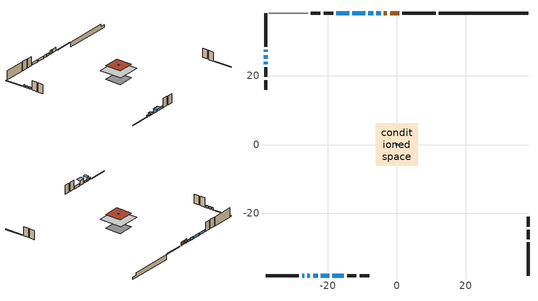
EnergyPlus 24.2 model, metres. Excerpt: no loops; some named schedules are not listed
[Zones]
conditioned space
 floor adiabatic (AdiabaticFloorConstruction): -6.14,-6.14 -6.14,6.14 6.14,6.14 6.14,-6.14 z3.81
 floor foundation (Slab1 construction): -4.34,-4.34 -4.34,4.34 4.34,4.34 4.34,-4.34 z-1.16
 wall outside (RimJoist1 construction): 11.32,38.16 1.6,38.16 / -38.16,-38.16 -28.44,-38.16 / -38.16,38.16 -38.16,28.44 / 38.16,-38.16 38.16,-28.44 z1.37:1.67
 wall outside (AdiabaticWallConstruction 1): 0.67,38.16 -1.93,38.16 / -2.86,38.16 -3.79,38.16 z1.37:3.4
 wall outside (AdiabaticWallConstruction): -38.16,27.51 -38.16,26.94 / -27.51,-38.16 -26.94,-38.16 / -38.16,26.01 -38.16,24.99 / -4.72,38.16 -5.96,38.16 / -24.32,-38.16 -23.04,-38.16 / -38.16,24.07 -38.16,23.32 / -6.88,38.16 -8.27,38.16 / -9.2,38.16 -12.92,38.16 / -18.72,-38.16 -15.37,-38.16 / -13.85,38.16 -17.6,38.16 z1.37:2.59; -26.01,-38.16 -25.25,-38.16 z1.37:3.18; -22.11,-38.16 -19.65,-38.16 z1.37:3.81
 wall outside (Wall1 construction): -18.53,38.16 -21.27,38.16 / -14.44,-38.16 -11.7,-38.16 / -38.16,22.39 -38.16,19.66 / 38.16,-27.51 38.16,-24.78 z1.37:6.25
 wall outside (Wall2 construction): -22.19,38.16 -24.99,38.16 / -10.77,-38.16 -7.98,-38.16 / -38.16,18.73 -38.16,15.94 / 38.16,-23.85 38.16,-21.06 z1.37:6.25
 wall foundation (FoundationWall1 construction): 12.25,38.16,-1.16 12.25,38.16,1.37 35.57,38.16,1.37 35.57,38.16,0.04 38.16,38.16,0.04 38.16,38.16,-1.16
 wall adiabatic (Wall3 construction): -25.91,38.16 -37.23,38.16 z1.37:6.25
 window (WindowConstruction): -38.16,27.51 -38.16,26.94 z1.37:2.59
 window (WindowConstruction 9): -27.51,-38.16 -26.94,-38.16 z1.37:2.59
 window (WindowConstruction 10): -38.16,26.01 -38.16,24.99 z1.37:2.59
 window (WindowConstruction 11): -4.72,38.16 -5.96,38.16 z1.37:2.59
 window (WindowConstruction 1): -26.01,-38.16 -25.25,-38.16 z1.37:3.17
 window (WindowConstruction 2): -24.32,-38.16 -23.04,-38.16 z1.37:2.59
 window (WindowConstruction 3): -38.16,24.07 -38.16,23.32 z1.37:2.59
 window (WindowConstruction 4): -6.88,38.16 -8.27,38.16 z1.37:2.59
 window (WindowConstruction 5): -9.2,38.16 -12.92,38.16 z1.37:2.59
 window (WindowConstruction 6): -22.11,-38.16 -19.65,-38.16 z1.37:3.81
 window (WindowConstruction 7): -18.72,-38.16 -15.37,-38.16 z1.37:2.59
 window (WindowConstruction 8): -13.85,38.16 -17.6,38.16 z1.37:2.59
 door (Door): 0.67,38.16 -1.93,38.16 z1.37:3.4
 door (Door 1): -2.86,38.16 -3.79,38.16 z1.37:3.4
 ceiling adiabatic (AdiabaticFloorConstruction): 6.14,-6.14 6.14,6.14 -6.14,6.14 -6.14,-6.14 z3.81
 roof outside (Roof1 construction): -4.34,4.34 -4.34,-4.34 4.34,-4.34 4.34,4.34 z6.25
 roof outside (AdiabaticRoofConstruction): 0.26,-0.26 0.26,0.26 -0.26,0.26 -0.26,-0.26 z6.25
 skylight (SkylightConstruction): 0.25,-0.25 0.25,0.25 -0.25,0.25 -0.25,-0.25 z6.25
shading: -24.95,-38.16 -26.31,-38.16 -26.31,-40.6 -24.95,-40.6 z3.47; -19.35,-38.16 -22.41,-38.16 -22.41,-39.99 -19.35,-39.99 z4.11
[Building]
Building 1: Terrain=Suburbs
[Site:Location]
Montreal Intl AP_QC: Latitude {deg}=45.47; Longitude {deg}=-73.74; Time Zone {hr}=-5; Elevation {m}=36; Keep Site Location Information=Yes
[Site:GroundTemperature:Shallow]
2.07863, -0.316383, -0.508184, 0.628371, 5.19101, 9.73239, 13.6695, 16.1636, 16.3755, 14.347, 10.5102, 6.10817
[Site:WaterMainsTemperature]
Calculation Method=Schedule; Temperature Schedule=mains temperature schedule
[Material] Roughness=Rough; Thermal Absorptance=0.9
Name | Thickness {m} | Conductivity {W/m-K} | Density {kg/m3} | Specific Heat {J/kg-K} | Solar Absorptance | Visible Absorptance
asphalt or fiberglass shingles | 0.00635 | 0.162714 | 1121.4 | 1465.45 | 0.4 | 0.4
asphalt or fiberglass shingles 1 | 0.00635 | 0.162714 | 1121.4 | 1465.45 | 0.7 | 0.7
concrete 4.0 in. | 0.1016 | 1.803125 | 2242.8 | 837.4 | 0.7 | 0.7
concrete 8.0 in. | 0.2032 | 1.803125 | 2242.8 | 837.4 | 0.7 | 0.7
door material | 0.04445 | 0.188738 | 512.64 | 1214.23 | 0.7 | 0.7
door material 1 | 0.04445 | 0.053851 | 512.64 | 1214.23 | 0.7 | 0.7
floor covering | 0.0127 | 0.0433444 | 54.468 | 1339.84 | 0.6 | 0.6
floor rigid ins; roof rigid ins; wall rigid ins | 0.512978 | 0.029427 | 32.04 | 1214.23 | 0.7 | 0.7
floor stud and cavity | 0.1397 | 1.75129 | 37.0049 | 1207.88 | 0.7 | 0.7
furniture material conditioned space 1 | 0.1524 | 0.115458 | 640.8 | 1214.23 | 0.6 | 0.6
gypsum board | 0.0127 | 0.160291 | 801 | 837.4 | 0.6 | 0.6
osb sheathing 0.5 in. | 0.0127 | 0.115458 | 512.64 | 1214.23 | 0.7 | 0.7
osb sheathing 0.5 in. 1 | 0.0127 | 0.115458 | 512.64 | 1214.23 | 0.4 | 0.4
osb sheathing 0.75 in. | 0.01905 | 0.115458 | 512.64 | 1214.23 | 0.7 | 0.7
rim joist stud and cavity | 0.0508 | 0.126838 | 50.32683 | 1063.81 | 0.6 | 0.6
roof stud and cavity | 0.2032 | 5.0311 | 78.34581 | 1123.46 | 0.7 | 0.7
roof stud and cavity 1 | 0.18415 | 1.7868 | 37.0049 | 1207.88 | 0.6 | 0.6
wall stud and cavity | 0.1397 | 0.146652 | 139.0536 | 1170.24 | 0.7 | 0.7
wall stud and cavity 1 | 0.1397 | 0.0846727 | 139.0536 | 1170.24 | 0.7 | 0.7
wall stud and cavity 2 | 0.1397 | 0.0770615 | 139.0536 | 1170.24 | 0.7 | 0.7
wall stud and cavity 3 | 0.0889 | 0.380278 | 52.3479 | 1209.89 | 0.7 | 0.7
wall stud and cavity 4 | 0.0889 | 0.391764 | 83.0341 | 1211.67 | 0.7 | 0.7
wood siding | 0.0254 | 0.102417 | 544.68 | 1172.36 | 0.4 | 0.4
wood siding 1; wood siding 2; wood siding 3 | 0.0254 | 0.102417 | 544.68 | 1172.36 | 0.7 | 0.7
[WindowMaterial:SimpleGlazingSystem]
Name | U-Factor {W/m2-K} | Solar Heat Gain Coefficient
SkylightMaterial | 2.51979 | 0.5457
WindowMaterial | 5.10679 | 0.63
WindowMaterial 1 | 5.184014 | 0.63
WindowMaterial 10 | 2.96903 | 0.62
WindowMaterial 11 | 2.77143 | 0.5
WindowMaterial 2 | 4.38398 | 0.67
WindowMaterial 3 | 3.00537 | 0.52
WindowMaterial 4 | 2.96619 | 0.58
WindowMaterial 5 | 2.01342 | 0.6
WindowMaterial 6 | 2.82537 | 0.63
WindowMaterial 7 | 2.024207 | 0.59
WindowMaterial 8 | 2.91679 | 0.65
WindowMaterial 9 | 2.96164 | 0.62
[Construction]
AdiabaticFloorConstruction: floor stud and cavity, floor rigid ins, osb sheathing 0.75 in., floor covering
AdiabaticRoofConstruction: asphalt or fiberglass shingles 1, roof rigid ins, osb sheathing 0.75 in., roof stud and cavity 1
AdiabaticWallConstruction: wood siding 2, wall rigid ins, wall stud and cavity 3, gypsum board
AdiabaticWallConstruction 1: wood siding 3, wall rigid ins, wall stud and cavity 3, gypsum board
Door: door material
Door 1: door material 1
FoundationWall1 construction: concrete 8.0 in.
furniture construction conditioned space 1: furniture material conditioned space 1
PartitionWallConstruction: gypsum board, wall stud and cavity 4, gypsum board
RimJoist1 construction: wood siding 1, rim joist stud and cavity
Roof1 construction: asphalt or fiberglass shingles, osb sheathing 0.75 in., roof stud and cavity, gypsum board
SkylightConstruction: SkylightMaterial
Slab1 construction: concrete 4.0 in.
Wall1 construction: wood siding, osb sheathing 0.5 in., wall stud and cavity, gypsum board
Wall2 construction: wood siding, osb sheathing 0.5 in., wall stud and cavity 1, gypsum board
Wall3 construction: osb sheathing 0.5 in. 1, wall stud and cavity 2, gypsum board
WindowConstruction: WindowMaterial
WindowConstruction 1: WindowMaterial 1
WindowConstruction 10: WindowMaterial 10
WindowConstruction 11: WindowMaterial 11
WindowConstruction 2: WindowMaterial 2
WindowConstruction 3: WindowMaterial 3
WindowConstruction 4: WindowMaterial 4
WindowConstruction 5: WindowMaterial 5
WindowConstruction 6: WindowMaterial 6
WindowConstruction 7: WindowMaterial 7
WindowConstruction 8: WindowMaterial 8
WindowConstruction 9: WindowMaterial 9
[Zone]
conditioned space: Multiplier=1; Volume {m3}=634.6; Part of Total Floor Area=Yes
[Space]
conditioned space 1: Zone=conditioned space; Volume {m3}=634.6
[SurfaceProperty:ExposedFoundationPerimeter]
Slab1: Exposed Perimeter Calculation Method=TotalExposedPerimeter; Total Exposed Perimeter {m}=25.908
[InternalMass] Zone or ZoneList=conditioned space; Space or SpaceList=conditioned space 1
Name | Construction | Surface Area {m2}
furniture mass conditioned space 1 | furniture construction conditioned space 1 | 90.5359
partition wall mass | PartitionWallConstruction | 226.34
[Lights]
interior lighting: Zone or ZoneList or Space or SpaceList=conditioned space 1; Schedule=interior lighting schedule; Design Level Calculation Method=LightingLevel; Lighting Level {W}=343.2; Return Air Fraction=0; Fraction Radiant=0.6; Fraction Visible=0.2; Fraction Replaceable=1
[People]
occupants: Zone or ZoneList or Space or SpaceList=conditioned space 1; Number of People Schedule=occupants schedule; Number of People Calculation Method=People; Number of People=3; Fraction Radiant=0.314171; Sensible Heat Fraction=0.56303; Activity Level Schedule=occupants activity schedule; Carbon Dioxide Generation Rate {m3/s-W}=0; Enable ASHRAE 55 Comfort Warnings=No; Mean Radiant Temperature Calculation Type=EnclosureAveraged
[ElectricEquipment] Zone or ZoneList or Space or SpaceList=conditioned space 1; Design Level Calculation Method=EquipmentLevel
Name | Schedule | Design Level {W} | Fraction Latent | Fraction Radiant | Fraction Lost
clothes dryer | clothes dryer schedule | 140.772 | 0.015 | 0.081 | 0.85
clothes washer | clothes washer schedule | 32.1985 | 0.03 | 0.162 | 0.7
cooking range | cooking range schedule | 208.969 | 0.08 | 0.432 | 0.2
dishwasher | dishwasher schedule | 66.8632 | 0.3 | 0.18 | 0.4
fridge | fridge schedule | 72.9452 | 0 | 0.6 | 0
mech vent bath fan 0 | mech vent bath fan 0 schedule | 50.2 | 0 | 0 | 1
mech vent bath fan 1 | mech vent bath fan 1 schedule | 50.2 | 0 | 0 | 1
mech vent house fan | mech vent house fan schedule | 0 | 0 | 0 | 1
mech vent house fan cfis | mech vent house fan cfis schedule | 0 | 0 | 0 | 0
mech vent range fan 0 | mech vent range fan 0 schedule | 57 | 0 | 0 | 1
misc plug loads | misc plug loads schedule | 494.7 | 0.045 | 0.513 | 0.1
whole house fan | Always On Discrete | 0 | 0 | 0 | 1
[OtherEquipment] Zone or ZoneList or Space or SpaceList=conditioned space 1; Design Level Calculation Method=EquipmentLevel
Name | Fuel Type | Schedule | Design Level {W} | Fraction Latent | Fraction Radiant | Fraction Lost
clothes dryer 1 | Electricity | clothes dryer schedule | 0 | 0.015 | 0.081 | 0.85
cooking range 1 | Electricity | cooking range schedule | 0 | 0.08 | 0.432 | 0.2
general water use latent | None | general water use schedule | 59.3978 | 1 | 0 | 0
general water use sensible | None | general water use schedule | -58.539 | 0 | 0.6 | 0
mech vent house fan latent load | None | Always On Discrete | 0 | 1 | 0 | 0
mech vent house fan sensible load | None | Always On Discrete | 0 | 0 | 0 | 0
water heater energy adjustment1 | Electricity | Always On Discrete | 0.01 | 0 | 0 | 1
[ZoneInfiltration:DesignFlowRate] Zone or ZoneList or Space or SpaceList=conditioned space 1; Schedule=Always On Discrete; Design Flow Rate Calculation Method=Flow/Zone; Design Flow Rate {m3/s}=0
infil flow; natural vent flow; whole house fan flow
[Foundation:Kiva]
Foundation Kiva 1: Initial Indoor Air Temperature {C}=18; Wall Height Above Grade {m}=1.36998; Wall Depth Below Slab {m}=0.2032
[Foundation:Kiva:Settings]
Soil Conductivity {W/m-K}=0.849921; Soil Density {kg/m3}=1842.3; Soil Specific Heat {J/kg-K}=418.7; Ground Solar Absorptivity=0.9; Ground Thermal Absorptivity=0.9; Ground Surface Roughness {m}=0.03; Far-Field Width {m}=40; Deep-Ground Boundary Condition=ZeroFlux; Deep-Ground Depth {m}=40; Minimum Cell Dimension {m}=0.2; Maximum Cell Growth Coefficient=3; Simulation Timestep=Timestep
[Exterior:Lights]
exterior lighting: Schedule=exterior lighting schedule; Design Level {W}=75.6
[Schedule:Day:Interval]
interior lighting schedule day: No, 01:00, 0.108182, 04:00, 0.0901515, 05:00, 0.0991667, 06:00, 0.162273, 07:00, 0.270455, 08:00, 0.342576, 10:00, 0.369621, 11:00, 0.351591, 12:00, 0.333561, 13:00, 0.324545, 14:00, 0.31553, 15:00, 0.333561, 16:00, 0.369621, 17:00, 0.450758, 18:00, 0.585985, 19:00, 0.775303, 20:00, 0.955606, 21:00, 0.991667, 22:00, 0.712197, 23:00, 0.360606, 24:00, 0.162273
interior lighting schedule default day: No, 24:00, 0
[Schedule:Week:Daily]
interior lighting schedule Week Rule - Jan1-Jan27: interior lighting schedule day, interior lighting schedule day, interior lighting schedule day, interior lighting schedule day, interior lighting schedule day, interior lighting schedule day, interior lighting schedule day, interior lighting schedule default day, interior lighting schedule default day, interior lighting schedule default day, interior lighting schedule default day, interior lighting schedule default day
interior lighting schedule Week Rule - Jan28-Feb3: interior lighting schedule day, interior lighting schedule day, interior lighting schedule day, interior lighting schedule day, interior lighting schedule day 1, interior lighting schedule day 1, interior lighting schedule day 1, interior lighting schedule default day, interior lighting schedule default day, interior lighting schedule default day, interior lighting schedule default day, interior lighting schedule default day
interior lighting schedule Week Rule - Feb4-Feb24: interior lighting schedule day 1, interior lighting schedule day 1, interior lighting schedule day 1, interior lighting schedule day 1, interior lighting schedule day 1, interior lighting schedule day 1, interior lighting schedule day 1, interior lighting schedule default day, interior lighting schedule default day, interior lighting schedule default day, interior lighting schedule default day, interior lighting schedule default day
interior lighting schedule Week Rule - Feb25-Mar3: interior lighting schedule day 1, interior lighting schedule day 1, interior lighting schedule day 1, interior lighting schedule day 1, interior lighting schedule day 2, interior lighting schedule day 2, interior lighting schedule day 2, interior lighting schedule default day, interior lighting schedule default day, interior lighting schedule default day, interior lighting schedule default day, interior lighting schedule default day
interior lighting schedule Week Rule - Mar4-Mar31: interior lighting schedule day 2, interior lighting schedule day 2, interior lighting schedule day 2, interior lighting schedule day 2, interior lighting schedule day 2, interior lighting schedule day 2, interior lighting schedule day 2, interior lighting schedule default day, interior lighting schedule default day, interior lighting schedule default day, interior lighting schedule default day, interior lighting schedule default day
interior lighting schedule Week Rule - Apr1-Apr28: interior lighting schedule day 3, interior lighting schedule day 3, interior lighting schedule day 3, interior lighting schedule day 3, interior lighting schedule day 3, interior lighting schedule day 3, interior lighting schedule day 3, interior lighting schedule default day, interior lighting schedule default day, interior lighting schedule default day, interior lighting schedule default day, interior lighting schedule default day
interior lighting schedule Week Rule - Apr29-May5: interior lighting schedule day 3, interior lighting schedule day 3, interior lighting schedule day 4, interior lighting schedule day 4, interior lighting schedule day 4, interior lighting schedule day 4, interior lighting schedule day 4, interior lighting schedule default day, interior lighting schedule default day, interior lighting schedule default day, interior lighting schedule default day, interior lighting schedule default day
interior lighting schedule Week Rule - May6-May26: interior lighting schedule day 4, interior lighting schedule day 4, interior lighting schedule day 4, interior lighting schedule day 4, interior lighting schedule day 4, interior lighting schedule day 4, interior lighting schedule day 4, interior lighting schedule default day, interior lighting schedule default day, interior lighting schedule default day, interior lighting schedule default day, interior lighting schedule default day
interior lighting schedule Week Rule - May27-Jun2: interior lighting schedule day 4, interior lighting schedule day 4, interior lighting schedule day 4, interior lighting schedule day 4, interior lighting schedule day 4, interior lighting schedule day 5, interior lighting schedule day 5, interior lighting schedule default day, interior lighting schedule default day, interior lighting schedule default day, interior lighting schedule default day, interior lighting schedule default day
interior lighting schedule Week Rule - Jun3-Jun30: interior lighting schedule day 5, interior lighting schedule day 5, interior lighting schedule day 5, interior lighting schedule day 5, interior lighting schedule day 5, interior lighting schedule day 5, interior lighting schedule day 5, interior lighting schedule default day, interior lighting schedule default day, interior lighting schedule default day, interior lighting schedule default day, interior lighting schedule default day
interior lighting schedule Week Rule - Jul1-Jul28: interior lighting schedule day 6, interior lighting schedule day 6, interior lighting schedule day 6, interior lighting schedule day 6, interior lighting schedule day 6, interior lighting schedule day 6, interior lighting schedule day 6, interior lighting schedule default day, interior lighting schedule default day, interior lighting schedule default day, interior lighting schedule default day, interior lighting schedule default day
interior lighting schedule Week Rule - Jul29-Aug4: interior lighting schedule day 6, interior lighting schedule day 6, interior lighting schedule day 6, interior lighting schedule day 7, interior lighting schedule day 7, interior lighting schedule day 7, interior lighting schedule day 7, interior lighting schedule default day, interior lighting schedule default day, interior lighting schedule default day, interior lighting schedule default day, interior lighting schedule default day
interior lighting schedule Week Rule - Aug5-Aug25: interior lighting schedule day 7, interior lighting schedule day 7, interior lighting schedule day 7, interior lighting schedule day 7, interior lighting schedule day 7, interior lighting schedule day 7, interior lighting schedule day 7, interior lighting schedule default day, interior lighting schedule default day, interior lighting schedule default day, interior lighting schedule default day, interior lighting schedule default day
interior lighting schedule Week Rule - Aug26-Sep1: interior lighting schedule day 7, interior lighting schedule day 7, interior lighting schedule day 7, interior lighting schedule day 7, interior lighting schedule day 7, interior lighting schedule day 7, interior lighting schedule day 8, interior lighting schedule default day, interior lighting schedule default day, interior lighting schedule default day, interior lighting schedule default day, interior lighting schedule default day
interior lighting schedule Week Rule - Sep2-Sep29: interior lighting schedule day 8, interior lighting schedule day 8, interior lighting schedule day 8, interior lighting schedule day 8, interior lighting schedule day 8, interior lighting schedule day 8, interior lighting schedule day 8, interior lighting schedule default day, interior lighting schedule default day, interior lighting schedule default day, interior lighting schedule default day, interior lighting schedule default day
interior lighting schedule Week Rule - Sep30-Oct6: interior lighting schedule day 8, interior lighting schedule day 9, interior lighting schedule day 9, interior lighting schedule day 9, interior lighting schedule day 9, interior lighting schedule day 9, interior lighting schedule day 9, interior lighting schedule default day, interior lighting schedule default day, interior lighting schedule default day, interior lighting schedule default day, interior lighting schedule default day
interior lighting schedule Week Rule - Oct7-Oct27: interior lighting schedule day 9, interior lighting schedule day 9, interior lighting schedule day 9, interior lighting schedule day 9, interior lighting schedule day 9, interior lighting schedule day 9, interior lighting schedule day 9, interior lighting schedule default day, interior lighting schedule default day, interior lighting schedule default day, interior lighting schedule default day, interior lighting schedule default day
interior lighting schedule Week Rule - Oct28-Nov3: interior lighting schedule day 9, interior lighting schedule day 9, interior lighting schedule day 9, interior lighting schedule day 9, interior lighting schedule day 10, interior lighting schedule day 10, interior lighting schedule day 10, interior lighting schedule default day, interior lighting schedule default day, interior lighting schedule default day, interior lighting schedule default day, interior lighting schedule default day
interior lighting schedule Week Rule - Nov4-Nov24: interior lighting schedule day 10, interior lighting schedule day 10, interior lighting schedule day 10, interior lighting schedule day 10, interior lighting schedule day 10, interior lighting schedule day 10, interior lighting schedule day 10, interior lighting schedule default day, interior lighting schedule default day, interior lighting schedule default day, interior lighting schedule default day, interior lighting schedule default day
interior lighting schedule Week Rule - Nov25-Dec1: interior lighting schedule day 10, interior lighting schedule day 10, interior lighting schedule day 10, interior lighting schedule day 10, interior lighting schedule day 10, interior lighting schedule day 10, interior lighting schedule day 11, interior lighting schedule default day, interior lighting schedule default day, interior lighting schedule default day, interior lighting schedule default day, interior lighting schedule default day
interior lighting schedule Week Rule - Dec2-Dec31: interior lighting schedule day 11, interior lighting schedule day 11, interior lighting schedule day 11, interior lighting schedule day 11, interior lighting schedule day 11, interior lighting schedule day 11, interior lighting schedule day 11, interior lighting schedule default day, interior lighting schedule default day, interior lighting schedule default day, interior lighting schedule default day, interior lighting schedule default day
occupants schedule Week Rule - Jan1-Dec31: occupants schedule day, occupants schedule day, occupants schedule day, occupants schedule day, occupants schedule day, occupants schedule day, occupants schedule day, occupants schedule default day, occupants schedule default day, occupants schedule default day, occupants schedule default day, occupants schedule default day
clothes dryer schedule Week Rule - Jan1-Dec31: clothes dryer schedule day, clothes dryer schedule day, clothes dryer schedule day, clothes dryer schedule day, clothes dryer schedule day, clothes dryer schedule day, clothes dryer schedule day, clothes dryer schedule default day, clothes dryer schedule default day, clothes dryer schedule default day, clothes dryer schedule default day, clothes dryer schedule default day
clothes washer schedule Week Rule - Jan1-Dec31: clothes washer schedule day, clothes washer schedule day, clothes washer schedule day, clothes washer schedule day, clothes washer schedule day, clothes washer schedule day, clothes washer schedule day, clothes washer schedule default day, clothes washer schedule default day, clothes washer schedule default day, clothes washer schedule default day, clothes washer schedule default day
cooking range schedule Week Rule - Jan1-Dec31: cooking range schedule day, cooking range schedule day, cooking range schedule day, cooking range schedule day, cooking range schedule day, cooking range schedule day, cooking range schedule day, cooking range schedule default day, cooking range schedule default day, cooking range schedule default day, cooking range schedule default day, cooking range schedule default day
dishwasher schedule Week Rule - Jan1-Dec31: dishwasher schedule day, dishwasher schedule day, dishwasher schedule day, dishwasher schedule day, dishwasher schedule day, dishwasher schedule day, dishwasher schedule day, dishwasher schedule default day, dishwasher schedule default day, dishwasher schedule default day, dishwasher schedule default day, dishwasher schedule default day
mech vent bath fan 0 schedule Week Rule - Jan1-Dec31: mech vent bath fan 0 schedule day, mech vent bath fan 0 schedule day, mech vent bath fan 0 schedule day, mech vent bath fan 0 schedule day, mech vent bath fan 0 schedule day, mech vent bath fan 0 schedule day, mech vent bath fan 0 schedule day, mech vent bath fan 0 schedule default day, mech vent bath fan 0 schedule default day, mech vent bath fan 0 schedule default day, mech vent bath fan 0 schedule default day, mech vent bath fan 0 schedule default day
mech vent bath fan 1 schedule Week Rule - Jan1-Dec31: mech vent bath fan 1 schedule day, mech vent bath fan 1 schedule day, mech vent bath fan 1 schedule day, mech vent bath fan 1 schedule day, mech vent bath fan 1 schedule day, mech vent bath fan 1 schedule day, mech vent bath fan 1 schedule day, mech vent bath fan 1 schedule default day, mech vent bath fan 1 schedule default day, mech vent bath fan 1 schedule default day, mech vent bath fan 1 schedule default day, mech vent bath fan 1 schedule default day
mech vent range fan 0 schedule Week Rule - Jan1-Dec31: mech vent range fan 0 schedule day, mech vent range fan 0 schedule day, mech vent range fan 0 schedule day, mech vent range fan 0 schedule day, mech vent range fan 0 schedule day, mech vent range fan 0 schedule day, mech vent range fan 0 schedule day, mech vent range fan 0 schedule default day, mech vent range fan 0 schedule default day, mech vent range fan 0 schedule default day, mech vent range fan 0 schedule default day, mech vent range fan 0 schedule default day
misc plug loads schedule Week Rule - Jan1-Dec31: misc plug loads schedule day, misc plug loads schedule day, misc plug loads schedule day, misc plug loads schedule day, misc plug loads schedule day, misc plug loads schedule day, misc plug loads schedule day, misc plug loads schedule default day, misc plug loads schedule default day, misc plug loads schedule default day, misc plug loads schedule default day, misc plug loads schedule default day
general water use schedule Week Rule - Jan1-Dec31: general water use schedule day, general water use schedule day, general water use schedule day, general water use schedule day, general water use schedule day, general water use schedule day, general water use schedule day, general water use schedule default day, general water use schedule default day, general water use schedule default day, general water use schedule default day, general water use schedule default day
exterior lighting schedule Week Rule - Jan1-Jan27: exterior lighting schedule day, exterior lighting schedule day, exterior lighting schedule day, exterior lighting schedule day, exterior lighting schedule day, exterior lighting schedule day, exterior lighting schedule day, exterior lighting schedule default day, exterior lighting schedule default day, exterior lighting schedule default day, exterior lighting schedule default day, exterior lighting schedule default day
exterior lighting schedule Week Rule - Jan28-Feb3: exterior lighting schedule day, exterior lighting schedule day, exterior lighting schedule day, exterior lighting schedule day, exterior lighting schedule day 1, exterior lighting schedule day 1, exterior lighting schedule day 1, exterior lighting schedule default day, exterior lighting schedule default day, exterior lighting schedule default day, exterior lighting schedule default day, exterior lighting schedule default day
exterior lighting schedule Week Rule - Feb4-Feb24: exterior lighting schedule day 1, exterior lighting schedule day 1, exterior lighting schedule day 1, exterior lighting schedule day 1, exterior lighting schedule day 1, exterior lighting schedule day 1, exterior lighting schedule day 1, exterior lighting schedule default day, exterior lighting schedule default day, exterior lighting schedule default day, exterior lighting schedule default day, exterior lighting schedule default day
exterior lighting schedule Week Rule - Feb25-Mar3: exterior lighting schedule day 1, exterior lighting schedule day 1, exterior lighting schedule day 1, exterior lighting schedule day 1, exterior lighting schedule day 2, exterior lighting schedule day 2, exterior lighting schedule day 2, exterior lighting schedule default day, exterior lighting schedule default day, exterior lighting schedule default day, exterior lighting schedule default day, exterior lighting schedule default day
exterior lighting schedule Week Rule - Mar4-Mar31: exterior lighting schedule day 2, exterior lighting schedule day 2, exterior lighting schedule day 2, exterior lighting schedule day 2, exterior lighting schedule day 2, exterior lighting schedule day 2, exterior lighting schedule day 2, exterior lighting schedule default day, exterior lighting schedule default day, exterior lighting schedule default day, exterior lighting schedule default day, exterior lighting schedule default day
exterior lighting schedule Week Rule - Apr1-Apr28: exterior lighting schedule day 3, exterior lighting schedule day 3, exterior lighting schedule day 3, exterior lighting schedule day 3, exterior lighting schedule day 3, exterior lighting schedule day 3, exterior lighting schedule day 3, exterior lighting schedule default day, exterior lighting schedule default day, exterior lighting schedule default day, exterior lighting schedule default day, exterior lighting schedule default day
exterior lighting schedule Week Rule - Apr29-May5: exterior lighting schedule day 3, exterior lighting schedule day 3, exterior lighting schedule day 4, exterior lighting schedule day 4, exterior lighting schedule day 4, exterior lighting schedule day 4, exterior lighting schedule day 4, exterior lighting schedule default day, exterior lighting schedule default day, exterior lighting schedule default day, exterior lighting schedule default day, exterior lighting schedule default day
exterior lighting schedule Week Rule - May6-May26: exterior lighting schedule day 4, exterior lighting schedule day 4, exterior lighting schedule day 4, exterior lighting schedule day 4, exterior lighting schedule day 4, exterior lighting schedule day 4, exterior lighting schedule day 4, exterior lighting schedule default day, exterior lighting schedule default day, exterior lighting schedule default day, exterior lighting schedule default day, exterior lighting schedule default day
exterior lighting schedule Week Rule - May27-Jun2: exterior lighting schedule day 4, exterior lighting schedule day 4, exterior lighting schedule day 4, exterior lighting schedule day 4, exterior lighting schedule day 4, exterior lighting schedule day 5, exterior lighting schedule day 5, exterior lighting schedule default day, exterior lighting schedule default day, exterior lighting schedule default day, exterior lighting schedule default day, exterior lighting schedule default day
exterior lighting schedule Week Rule - Jun3-Jun30: exterior lighting schedule day 5, exterior lighting schedule day 5, exterior lighting schedule day 5, exterior lighting schedule day 5, exterior lighting schedule day 5, exterior lighting schedule day 5, exterior lighting schedule day 5, exterior lighting schedule default day, exterior lighting schedule default day, exterior lighting schedule default day, exterior lighting schedule default day, exterior lighting schedule default day
exterior lighting schedule Week Rule - Jul1-Jul28: exterior lighting schedule day 6, exterior lighting schedule day 6, exterior lighting schedule day 6, exterior lighting schedule day 6, exterior lighting schedule day 6, exterior lighting schedule day 6, exterior lighting schedule day 6, exterior lighting schedule default day, exterior lighting schedule default day, exterior lighting schedule default day, exterior lighting schedule default day, exterior lighting schedule default day
exterior lighting schedule Week Rule - Jul29-Aug4: exterior lighting schedule day 6, exterior lighting schedule day 6, exterior lighting schedule day 6, exterior lighting schedule day 7, exterior lighting schedule day 7, exterior lighting schedule day 7, exterior lighting schedule day 7, exterior lighting schedule default day, exterior lighting schedule default day, exterior lighting schedule default day, exterior lighting schedule default day, exterior lighting schedule default day
exterior lighting schedule Week Rule - Aug5-Aug25: exterior lighting schedule day 7, exterior lighting schedule day 7, exterior lighting schedule day 7, exterior lighting schedule day 7, exterior lighting schedule day 7, exterior lighting schedule day 7, exterior lighting schedule day 7, exterior lighting schedule default day, exterior lighting schedule default day, exterior lighting schedule default day, exterior lighting schedule default day, exterior lighting schedule default day
exterior lighting schedule Week Rule - Aug26-Sep1: exterior lighting schedule day 7, exterior lighting schedule day 7, exterior lighting schedule day 7, exterior lighting schedule day 7, exterior lighting schedule day 7, exterior lighting schedule day 7, exterior lighting schedule day 8, exterior lighting schedule default day, exterior lighting schedule default day, exterior lighting schedule default day, exterior lighting schedule default day, exterior lighting schedule default day
exterior lighting schedule Week Rule - Sep2-Sep29: exterior lighting schedule day 8, exterior lighting schedule day 8, exterior lighting schedule day 8, exterior lighting schedule day 8, exterior lighting schedule day 8, exterior lighting schedule day 8, exterior lighting schedule day 8, exterior lighting schedule default day, exterior lighting schedule default day, exterior lighting schedule default day, exterior lighting schedule default day, exterior lighting schedule default day
exterior lighting schedule Week Rule - Sep30-Oct6: exterior lighting schedule day 8, exterior lighting schedule day 9, exterior lighting schedule day 9, exterior lighting schedule day 9, exterior lighting schedule day 9, exterior lighting schedule day 9, exterior lighting schedule day 9, exterior lighting schedule default day, exterior lighting schedule default day, exterior lighting schedule default day, exterior lighting schedule default day, exterior lighting schedule default day
exterior lighting schedule Week Rule - Oct7-Oct27: exterior lighting schedule day 9, exterior lighting schedule day 9, exterior lighting schedule day 9, exterior lighting schedule day 9, exterior lighting schedule day 9, exterior lighting schedule day 9, exterior lighting schedule day 9, exterior lighting schedule default day, exterior lighting schedule default day, exterior lighting schedule default day, exterior lighting schedule default day, exterior lighting schedule default day
exterior lighting schedule Week Rule - Oct28-Nov3: exterior lighting schedule day 9, exterior lighting schedule day 9, exterior lighting schedule day 9, exterior lighting schedule day 9, exterior lighting schedule day 10, exterior lighting schedule day 10, exterior lighting schedule day 10, exterior lighting schedule default day, exterior lighting schedule default day, exterior lighting schedule default day, exterior lighting schedule default day, exterior lighting schedule default day
exterior lighting schedule Week Rule - Nov4-Nov24: exterior lighting schedule day 10, exterior lighting schedule day 10, exterior lighting schedule day 10, exterior lighting schedule day 10, exterior lighting schedule day 10, exterior lighting schedule day 10, exterior lighting schedule day 10, exterior lighting schedule default day, exterior lighting schedule default day, exterior lighting schedule default day, exterior lighting schedule default day, exterior lighting schedule default day
exterior lighting schedule Week Rule - Nov25-Dec1: exterior lighting schedule day 10, exterior lighting schedule day 10, exterior lighting schedule day 10, exterior lighting schedule day 10, exterior lighting schedule day 10, exterior lighting schedule day 10, exterior lighting schedule day 11, exterior lighting schedule default day, exterior lighting schedule default day, exterior lighting schedule default day, exterior lighting schedule default day, exterior lighting schedule default day
exterior lighting schedule Week Rule - Dec2-Dec31: exterior lighting schedule day 11, exterior lighting schedule day 11, exterior lighting schedule day 11, exterior lighting schedule day 11, exterior lighting schedule day 11, exterior lighting schedule day 11, exterior lighting schedule day 11, exterior lighting schedule default day, exterior lighting schedule default day, exterior lighting schedule default day, exterior lighting schedule default day, exterior lighting schedule default day
[Schedule:Year]
interior lighting schedule: interior lighting schedule Week Rule - Jan1-Jan27, 1, 1, 1, 27, interior lighting schedule Week Rule - Jan28-Feb3, 1, 28, 2, 3, interior lighting schedule Week Rule - Feb4-Feb24, 2, 4, 2, 24, interior lighting schedule Week Rule - Feb25-Mar3, 2, 25, 3, 3, interior lighting schedule Week Rule - Mar4-Mar31, 3, 4, 3, 31, interior lighting schedule Week Rule - Apr1-Apr28, 4, 1, 4, 28, interior lighting schedule Week Rule - Apr29-May5, 4, 29, 5, 5, interior lighting schedule Week Rule - May6-May26, 5, 6, 5, 26, interior lighting schedule Week Rule - May27-Jun2, 5, 27, 6, 2, interior lighting schedule Week Rule - Jun3-Jun30, 6, 3, 6, 30, interior lighting schedule Week Rule - Jul1-Jul28, 7, 1, 7, 28, interior lighting schedule Week Rule - Jul29-Aug4, 7, 29, 8, 4, interior lighting schedule Week Rule - Aug5-Aug25, 8, 5, 8, 25, interior lighting schedule Week Rule - Aug26-Sep1, 8, 26, 9, 1, interior lighting schedule Week Rule - Sep2-Sep29, 9, 2, 9, 29, interior lighting schedule Week Rule - Sep30-Oct6, 9, 30, 10, 6, interior lighting schedule Week Rule - Oct7-Oct27, 10, 7, 10, 27, interior lighting schedule Week Rule - Oct28-Nov3, 10, 28, 11, 3, interior lighting schedule Week Rule - Nov4-Nov24, 11, 4, 11, 24, interior lighting schedule Week Rule - Nov25-Dec1, 11, 25, 12, 1, interior lighting schedule Week Rule - Dec2-Dec31, 12, 2, 12, 31
occupants schedule: occupants schedule Week Rule - Jan1-Dec31, 1, 1, 12, 31
clothes dryer schedule: clothes dryer schedule Week Rule - Jan1-Dec31, 1, 1, 12, 31
clothes washer schedule: clothes washer schedule Week Rule - Jan1-Dec31, 1, 1, 12, 31
cooking range schedule: cooking range schedule Week Rule - Jan1-Dec31, 1, 1, 12, 31
dishwasher schedule: dishwasher schedule Week Rule - Jan1-Dec31, 1, 1, 12, 31
mech vent bath fan 0 schedule: mech vent bath fan 0 schedule Week Rule - Jan1-Dec31, 1, 1, 12, 31
mech vent bath fan 1 schedule: mech vent bath fan 1 schedule Week Rule - Jan1-Dec31, 1, 1, 12, 31
mech vent range fan 0 schedule: mech vent range fan 0 schedule Week Rule - Jan1-Dec31, 1, 1, 12, 31
misc plug loads schedule: misc plug loads schedule Week Rule - Jan1-Dec31, 1, 1, 12, 31
general water use schedule: general water use schedule Week Rule - Jan1-Dec31, 1, 1, 12, 31
exterior lighting schedule: exterior lighting schedule Week Rule - Jan1-Jan27, 1, 1, 1, 27, exterior lighting schedule Week Rule - Jan28-Feb3, 1, 28, 2, 3, exterior lighting schedule Week Rule - Feb4-Feb24, 2, 4, 2, 24, exterior lighting schedule Week Rule - Feb25-Mar3, 2, 25, 3, 3, exterior lighting schedule Week Rule - Mar4-Mar31, 3, 4, 3, 31, exterior lighting schedule Week Rule - Apr1-Apr28, 4, 1, 4, 28, exterior lighting schedule Week Rule - Apr29-May5, 4, 29, 5, 5, exterior lighting schedule Week Rule - May6-May26, 5, 6, 5, 26, exterior lighting schedule Week Rule - May27-Jun2, 5, 27, 6, 2, exterior lighting schedule Week Rule - Jun3-Jun30, 6, 3, 6, 30, exterior lighting schedule Week Rule - Jul1-Jul28, 7, 1, 7, 28, exterior lighting schedule Week Rule - Jul29-Aug4, 7, 29, 8, 4, exterior lighting schedule Week Rule - Aug5-Aug25, 8, 5, 8, 25, exterior lighting schedule Week Rule - Aug26-Sep1, 8, 26, 9, 1, exterior lighting schedule Week Rule - Sep2-Sep29, 9, 2, 9, 29, exterior lighting schedule Week Rule - Sep30-Oct6, 9, 30, 10, 6, exterior lighting schedule Week Rule - Oct7-Oct27, 10, 7, 10, 27, exterior lighting schedule Week Rule - Oct28-Nov3, 10, 28, 11, 3, exterior lighting schedule Week Rule - Nov4-Nov24, 11, 4, 11, 24, exterior lighting schedule Week Rule - Nov25-Dec1, 11, 25, 12, 1, exterior lighting schedule Week Rule - Dec2-Dec31, 12, 2, 12, 31
[Schedule:Constant]
Name | Hourly Value
occupants activity schedule | 117.228
fridge schedule | 0
mech vent house fan schedule; mech vent house fan cfis schedule; Always On Discrete | 1
[Schedule:Compact]
mains temperature schedule: Through: 01/01, For: AllDays, Until: 24:00, 6.56833, Through: 01/02, For: AllDays, Until: 24:00, 6.48722, Through: 01/03, For: AllDays, Until: 24:00, 6.40722, Through: 01/04, For: AllDays, Until: 24:00, 6.32889, Through: 01/05, For: AllDays, Until: 24:00, 6.25167, Through: 01/06, For: AllDays, Until: 24:00, 6.17611, Through: 01/07, For: AllDays, Until: 24:00, 6.10222, Through: 01/08, For: AllDays, Until: 24:00, 6.02944, Through: 01/09, For: AllDays, Until: 24:00, 5.95833, Through: 01/10, For: AllDays, Until: 24:00, 5.88889, Through: 01/11, For: AllDays, Until: 24:00, 5.82056, Through: 01/12, For: AllDays, Until: 24:00, 5.75444, Through: 01/13, For: AllDays, Until: 24:00, 5.68944, Through: 01/14, For: AllDays, Until: 24:00, 5.62611, Through: 01/15, For: AllDays, Until: 24:00, 5.56444, Through: 01/16, For: AllDays, Until: 24:00, 5.50444, Through: 01/17, For: AllDays, Until: 24:00, 5.44611, Through: 01/18, For: AllDays, Until: 24:00, 5.38944, Through: 01/19, For: AllDays, Until: 24:00, 5.33389, Through: 01/20, For: AllDays, Until: 24:00, 5.28111, Through: 01/21, For: AllDays, Until: 24:00, 5.22944, Through: 01/22, For: AllDays, Until: 24:00, 5.17944, Through: 01/23, For: AllDays, Until: 24:00, 5.13111, Through: 01/24, For: AllDays, Until: 24:00, 5.085, Through: 01/25, For: AllDays, Until: 24:00, 5.04056, Through: 01/26, For: AllDays, Until: 24:00, 4.99778, Through: 01/27, For: AllDays, Until: 24:00, 4.95667, Through: 01/28, For: AllDays, Until: 24:00, 4.91778, Through: 01/29, For: AllDays, Until: 24:00, 4.88056, Through: 01/30, For: AllDays, Until: 24:00, 4.845, Through: 01/31, For: AllDays, Until: 24:00, 4.81167, Through: 02/01, For: AllDays, Until: 24:00, 4.77944, Through: 02/02, For: AllDays, Until: 24:00, 4.75, Through: 02/03, For: AllDays, Until: 24:00, 4.72167, Through: 02/04, For: AllDays, Until: 24:00, 4.69611, Through: 02/05, For: AllDays, Until: 24:00, 4.67167, Through: 02/06, For: AllDays, Until: 24:00, 4.64944, Through: 02/07, For: AllDays, Until: 24:00, 4.62889, Through: 02/08, For: AllDays, Until: 24:00, 4.61056, Through: 02/09, For: AllDays, Until: 24:00, 4.59389, Through: 02/10, For: AllDays, Until: 24:00, 4.57944, Through: 02/11, For: AllDays, Until: 24:00, 4.56667, Through: 02/12, For: AllDays, Until: 24:00, 4.55611, Through: 02/13, For: AllDays, Until: 24:00, 4.54722, Through: 02/14, For: AllDays, Until: 24:00, 4.54056, Through: 02/15, For: AllDays, Until: 24:00, 4.53556, Through: 02/16, For: AllDays, Until: 24:00, 4.53278, Through: 02/17, For: AllDays, Until: 24:00, 4.53167, Through: 02/18, For: AllDays, Until: 24:00, 4.53278, Through: 02/19, For: AllDays, Until: 24:00, 4.53556, Through: 02/20, For: AllDays, Until: 24:00, 4.54056, Through: 02/21, For: AllDays, Until: 24:00, 4.54722, Through: 02/22, For: AllDays, Until: 24:00, 4.55611, Through: 02/23, For: AllDays, Until: 24:00, 4.56667, Through: 02/24, For: AllDays, Until: 24:00, 4.57944, Through: 02/25, For: AllDays, Until: 24:00, 4.59389, Through: 02/26, For: AllDays, Until: 24:00, 4.61056, Through: 02/27, For: AllDays, Until: 24:00, 4.62889, Through: 02/28, For: AllDays, Until: 24:00, 4.64889, Through: 03/01, For: AllDays, Until: 24:00, 4.67111, Through: 03/02, For: AllDays, Until: 24:00, 4.69556, Through: 03/03, For: AllDays, Until: 24:00, 4.72167, Through: 03/04, For: AllDays, Until: 24:00, 4.74944, Through: 03/05, For: AllDays, Until: 24:00, 4.77944, Through: 03/06, For: AllDays, Until: 24:00, 4.81111, Through: 03/07, For: AllDays, Until: 24:00, 4.84444, Through: 03/08, For: AllDays, Until: 24:00, 4.88, Through: 03/09, For: AllDays, Until: 24:00, 4.91722, Through: 03/10, For: AllDays, Until: 24:00, 4.95611, Through: 03/11, For: AllDays, Until: 24:00, 4.99722, Through: 03/12, For: AllDays, Until: 24:00, 5.04, Through: 03/13, For: AllDays, Until: 24:00, 5.08444, Through: 03/14, For: AllDays, Until: 24:00, 5.13056, Through: 03/15, For: AllDays, Until: 24:00, 5.17889, Through: 03/16, For: AllDays, Until: 24:00, 5.22833, Through: 03/17, For: AllDays, Until: 24:00, 5.28, Through: 03/18, For: AllDays, Until: 24:00, 5.33333, Through: 03/19, For: AllDays, Until: 24:00, 5.38833, Through: 03/20, For: AllDays, Until: 24:00, 5.445, Through: 03/21, For: AllDays, Until: 24:00, 5.50333, Through: 03/22, For: AllDays, Until: 24:00, 5.56333, Through: 03/23, For: AllDays, Until: 24:00, 5.625, Through: 03/24, For: AllDays, Until: 24:00, 5.68833, Through: 03/25, For: AllDays, Until: 24:00, 5.75333, Through: 03/26, For: AllDays, Until: 24:00, 5.81944, Through: 03/27, For: AllDays, Until: 24:00, 5.88778, Through: 03/28, For: AllDays, Until: 24:00, 5.95722, Through: 03/29, For: AllDays, Until: 24:00, 6.02833, Through: 03/30, For: AllDays, Until: 24:00, 6.10111, Through: 03/31, For: AllDays, Until: 24:00, 6.175, Through: 04/01, For: AllDays, Until: 24:00, 6.25056, Through: 04/02, For: AllDays, Until: 24:00, 6.32778, Through: 04/03, For: AllDays, Until: 24:00, 6.40611, Through: 04/04, For: AllDays, Until: 24:00, 6.48556, Through: 04/05, For: AllDays, Until: 24:00, 6.56722, Through: 04/06, For: AllDays, Until: 24:00, 6.64944, Through: 04/07, For: AllDays, Until: 24:00, 6.73333, Through: 04/08, For: AllDays, Until: 24:00, 6.81833, Through: 04/09, For: AllDays, Until: 24:00, 6.905, Through: 04/10, For: AllDays, Until: 24:00, 6.99278, Through: 04/11, For: AllDays, Until: 24:00, 7.08111, Through: 04/12, For: AllDays, Until: 24:00, 7.17167, Through: 04/13, For: AllDays, Until: 24:00, 7.26278, Through: 04/14, For: AllDays, Until: 24:00, 7.355, Through: 04/15, For: AllDays, Until: 24:00, 7.44833, Through: 04/16, For: AllDays, Until: 24:00, 7.54278, Through: 04/17, For: AllDays, Until: 24:00, 7.63889, Through: 04/18, For: AllDays, Until: 24:00, 7.735, Through: 04/19, For: AllDays, Until: 24:00, 7.83278, Through: 04/20, For: AllDays, Until: 24:00, 7.93167, Through: 04/21, For: AllDays, Until: 24:00, 8.03111, Through: 04/22, For: AllDays, Until: 24:00, 8.13167, Through: 04/23, For: AllDays, Until: 24:00, 8.23278, Through: 04/24, For: AllDays, Until: 24:00, 8.335, Through: 04/25, For: AllDays, Until: 24:00, 8.43778, Through: 04/26, For: AllDays, Until: 24:00, 8.54167, Through: 04/27, For: AllDays, Until: 24:00, 8.64611, Through: 04/28, For: AllDays, Until: 24:00, 8.75167, Through: 04/29, For: AllDays, Until: 24:00, 8.85778, Through: 04/30, For: AllDays, Until: 24:00, 8.96444, Through: 05/01, For: AllDays, Until: 24:00, 9.07167, Through: 05/02, For: AllDays, Until: 24:00, 9.17944, Through: 05/03, For: AllDays, Until: 24:00, 9.28778, Through: 05/04, For: AllDays, Until: 24:00, 9.39667, Through: 05/05, For: AllDays, Until: 24:00, 9.50667, Through: 05/06, For: AllDays, Until: 24:00, 9.61667, Through: 05/07, For: AllDays, Until: 24:00, 9.72667, Through: 05/08, For: AllDays, Until: 24:00, 9.83778, Through: 05/09, For: AllDays, Until: 24:00, 9.94889, Through: 05/10, For: AllDays, Until: 24:00, 10.0606, Through: 05/11, For: AllDays, Until: 24:00, 10.1722, Through: 05/12, For: AllDays, Until: 24:00, 10.2844, Through: 05/13, For: AllDays, Until: 24:00, 10.3967, Through: 05/14, For: AllDays, Until: 24:00, 10.5094, Through: 05/15, For: AllDays, Until: 24:00, 10.6222, Through: 05/16, For: AllDays, Until: 24:00, 10.735, Through: 05/17, For: AllDays, Until: 24:00, 10.8478, Through: 05/18, For: AllDays, Until: 24:00, 10.9611, Through: 05/19, For: AllDays, Until: 24:00, 11.0744, Through: 05/20, For: AllDays, Until: 24:00, 11.1872, Through: 05/21, For: AllDays, Until: 24:00, 11.3006, Through: 05/22, For: AllDays, Until: 24:00, 11.4133, Through: 05/23, For: AllDays, Until: 24:00, 11.5267, Through: 05/24, For: AllDays, Until: 24:00, 11.6394, Through: 05/25, For: AllDays, Until: 24:00, 11.7522, Through: 05/26, For: AllDays, Until: 24:00, 11.8644, Through: 05/27, For: AllDays, Until: 24:00, 11.9767, Through: 05/28, For: AllDays, Until: 24:00, 12.0889, Through: 05/29, For: AllDays, Until: 24:00, 12.2006, Through: 05/30, For: AllDays, Until: 24:00, 12.3122, Through: 05/31, For: AllDays, Until: 24:00, 12.4228, Through: 06/01, For: AllDays, Until: 24:00, 12.5339, Through: 06/02, For: AllDays, Until: 24:00, 12.6439, Through: 06/03, For: AllDays, Until: 24:00, 12.7539, Through: 06/04, For: AllDays, Until: 24:00, 12.8628, Through: 06/05, For: AllDays, Until: 24:00, 12.9717, Through: 06/06, For: AllDays, Until: 24:00, 13.08, Through: 06/07, For: AllDays, Until: 24:00, 13.1878, Through: 06/08, For: AllDays, Until: 24:00, 13.2944, Through: 06/09, For: AllDays, Until: 24:00, 13.4011, Through: 06/10, For: AllDays, Until: 24:00, 13.5067, Through: 06/11, For: AllDays, Until: 24:00, 13.6117, Through: 06/12, For: AllDays, Until: 24:00, 13.7156, Through: 06/13, For: AllDays, Until: 24:00, 13.8194, Through: 06/14, For: AllDays, Until: 24:00, 13.9222, Through: 06/15, For: AllDays, Until: 24:00, 14.0239, Through: 06/16, For: AllDays, Until: 24:00, 14.125, Through: 06/17, For: AllDays, Until: 24:00, 14.225, Through: 06/18, For: AllDays, Until: 24:00, 14.3239, Through: 06/19, For: AllDays, Until: 24:00, 14.4222, Through: 06/20, For: AllDays, Until: 24:00, 14.5194, Through: 06/21, For: AllDays, Until: 24:00, 14.6156, Through: 06/22, For: AllDays, Until: 24:00, 14.7106, Through: 06/23, For: AllDays, Until: 24:00, 14.805, Through: 06/24, For: AllDays, Until: 24:00, 14.8978, Through: 06/25, For: AllDays, Until: 24:00, 14.9894, Through: 06/26, For: AllDays, Until: 24:00, 15.0806, Through: 06/27, For: AllDays, Until: 24:00, 15.17, Through: 06/28, For: AllDays, Until: 24:00, 15.2583, Through: 06/29, For: AllDays, Until: 24:00, 15.3456, Through: 06/30, For: AllDays, Until: 24:00, 15.4311, Through: 07/01, For: AllDays, Until: 24:00, 15.5161, Through: 07/02, For: AllDays, Until: 24:00, 15.5989, Through: 07/03, For: AllDays, Until: 24:00, 15.6811, Through: 07/04, For: AllDays, Until: 24:00, 15.7617, Through: 07/05, For: AllDays, Until: 24:00, 15.8411, Through: 07/06, For: AllDays, Until: 24:00, 15.9189, Through: 07/07, For: AllDays, Until: 24:00, 15.995, Through: 07/08, For: AllDays, Until: 24:00, 16.07, Through: 07/09, For: AllDays, Until: 24:00, 16.1433, Through: 07/10, For: AllDays, Until: 24:00, 16.2156, Through: 07/11, For: AllDays, Until: 24:00, 16.2861, Through: 07/12, For: AllDays, Until: 24:00, 16.355, Through: 07/13, For: AllDays, Until: 24:00, 16.4222, Through: 07/14, For: AllDays, Until: 24:00, 16.4878, Through: 07/15, For: AllDays, Until: 24:00, 16.5522, Through: 07/16, For: AllDays, Until: 24:00, 16.615, Through: 07/17, For: AllDays, Until: 24:00, 16.6756, Through: 07/18, For: AllDays, Until: 24:00, 16.735, Through: 07/19, For: AllDays, Until: 24:00, 16.7928, Through: 07/20, For: AllDays, Until: 24:00, 16.8489, Through: 07/21, For: AllDays, Until: 24:00, 16.9028, Through: 07/22, For: AllDays, Until: 24:00, 16.9556, Through: 07/23, For: AllDays, Until: 24:00, 17.0061, Through: 07/24, For: AllDays, Until: 24:00, 17.0556, Through: 07/25, For: AllDays, Until: 24:00, 17.1028, Through: 07/26, For: AllDays, Until: 24:00, 17.1483, Through: 07/27, For: AllDays, Until: 24:00, 17.1917, Through: 07/28, For: AllDays, Until: 24:00, 17.2339, Through: 07/29, For: AllDays, Until: 24:00, 17.2739, Through: 07/30, For: AllDays, Until: 24:00, 17.3122, Through: 07/31, For: AllDays, Until: 24:00, 17.3489, Through: 08/01, For: AllDays, Until: 24:00, 17.3833, Through: 08/02, For: AllDays, Until: 24:00, 17.4161, Through: 08/03, For: AllDays, Until: 24:00, 17.4467, Through: 08/04, For: AllDays, Until: 24:00, 17.4761, Through: 08/05, For: AllDays, Until: 24:00, 17.5028, Through: 08/06, For: AllDays, Until: 24:00, 17.5283, Through: 08/07, For: AllDays, Until: 24:00, 17.5517, Through: 08/08, For: AllDays, Until: 24:00, 17.5728, Through: 08/09, For: AllDays, Until: 24:00, 17.5922, Through: 08/10, For: AllDays, Until: 24:00, 17.61, Through: 08/11, For: AllDays, Until: 24:00, 17.6256, Through: 08/12, For: AllDays, Until: 24:00, 17.6394, Through: 08/13, For: AllDays, Until: 24:00, 17.6511, Through: 08/14, For: AllDays, Until: 24:00, 17.6611, Through: 08/15, For: AllDays, Until: 24:00, 17.6689, Through: 08/16, For: AllDays, Until: 24:00, 17.675, Through: 08/17, For: AllDays, Until: 24:00, 17.6789, Through: 08/18, For: AllDays, Until: 24:00, 17.6811, Through: 08/19, For: AllDays, Until: 24:00, 17.6811, Through: 08/20, For: AllDays, Until: 24:00, 17.6794, Through: 08/21, For: AllDays, Until: 24:00, 17.6756, Through: 08/22, For: AllDays, Until: 24:00, 17.67, Through: 08/23, For: AllDays, Until: 24:00, 17.6622, Through: 08/24, For: AllDays, Until: 24:00, 17.6528, Through: 08/25, For: AllDays, Until: 24:00, 17.6411, Through: 08/26, For: AllDays, Until: 24:00, 17.6278, Through: 08/27, For: AllDays, Until: 24:00, 17.6122, Through: 08/28, For: AllDays, Until: 24:00, 17.595, Through: 08/29, For: AllDays, Until: 24:00, 17.5756, Through: 08/30, For: AllDays, Until: 24:00, 17.5544, Through: 08/31, For: AllDays, Until: 24:00, 17.5311, Through: 09/01, For: AllDays, Until: 24:00, 17.5061, Through: 09/02, For: AllDays, Until: 24:00, 17.4794, Through: 09/03, For: AllDays, Until: 24:00, 17.4506, Through: 09/04, For: AllDays, Until: 24:00, 17.42, Through: 09/05, For: AllDays, Until: 24:00, 17.3878, Through: 09/06, For: AllDays, Until: 24:00, 17.3533, Through: 09/07, For: AllDays, Until: 24:00, 17.3172, Through: 09/08, For: AllDays, Until: 24:00, 17.2789, Through: 09/09, For: AllDays, Until: 24:00, 17.2389, Through: 09/10, For: AllDays, Until: 24:00, 17.1972, Through: 09/11, For: AllDays, Until: 24:00, 17.1539, Through: 09/12, For: AllDays, Until: 24:00, 17.1083, Through: 09/13, For: AllDays, Until: 24:00, 17.0617, Through: 09/14, For: AllDays, Until: 24:00, 17.0128, Through: 09/15, For: AllDays, Until: 24:00, 16.9622, Through: 09/16, For: AllDays, Until: 24:00, 16.9094, Through: 09/17, For: AllDays, Until: 24:00, 16.8556, Through: 09/18, For: AllDays, Until: 24:00, 16.8, Through: 09/19, For: AllDays, Until: 24:00, 16.7422, Through: 09/20, For: AllDays, Until: 24:00, 16.6833, Through: 09/21, For: AllDays, Until: 24:00, 16.6228, Through: 09/22, For: AllDays, Until: 24:00, 16.56, Through: 09/23, For: AllDays, Until: 24:00, 16.4961, Through: 09/24, For: AllDays, Until: 24:00, 16.4306, Through: 09/25, For: AllDays, Until: 24:00, 16.3633, Through: 09/26, For: AllDays, Until: 24:00, 16.295, Through: 09/27, For: AllDays, Until: 24:00, 16.2244, Through: 09/28, For: AllDays, Until: 24:00, 16.1528, Through: 09/29, For: AllDays, Until: 24:00, 16.0794, Through: 09/30, For: AllDays, Until: 24:00, 16.0044, Through: 10/01, For: AllDays, Until: 24:00, 15.9283, Through: 10/02, For: AllDays, Until: 24:00, 15.8511, Through: 10/03, For: AllDays, Until: 24:00, 15.7717, Through: 10/04, For: AllDays, Until: 24:00, 15.6917, Through: 10/05, For: AllDays, Until: 24:00, 15.6094, Through: 10/06, For: AllDays, Until: 24:00, 15.5267, Through: 10/07, For: AllDays, Until: 24:00, 15.4422, Through: 10/08, For: AllDays, Until: 24:00, 15.3567, Through: 10/09, For: AllDays, Until: 24:00, 15.2694, Through: 10/10, For: AllDays, Until: 24:00, 15.1811, Through: 10/11, For: AllDays, Until: 24:00, 15.0917, Through: 10/12, For: AllDays, Until: 24:00, 15.0011, Through: 10/13, For: AllDays, Until: 24:00, 14.9094, Through: 10/14, For: AllDays, Until: 24:00, 14.8167, Through: 10/15, For: AllDays, Until: 24:00, 14.7228, Through: 10/16, For: AllDays, Until: 24:00, 14.6278, Through: 10/17, For: AllDays, Until: 24:00, 14.5317, Through: 10/18, For: AllDays, Until: 24:00, 14.4344, Through: 10/19, For: AllDays, Until: 24:00, 14.3367, Through: 10/20, For: AllDays, Until: 24:00, 14.2378, Through: 10/21, For: AllDays, Until: 24:00, 14.1378, Through: 10/22, For: AllDays, Until: 24:00, 14.0367, Through: 10/23, For: AllDays, Until: 24:00, 13.935, Through: 10/24, For: AllDays, Until: 24:00, 13.8322, Through: 10/25, For: AllDays, Until: 24:00, 13.7289, Through: 10/26, For: AllDays, Until: 24:00, 13.625, Through: 10/27, For: AllDays, Until: 24:00, 13.52, Through: 10/28, For: AllDays, Until: 24:00, 13.4144, Through: 10/29, For: AllDays, Until: 24:00, 13.3083, Through: 10/30, For: AllDays, Until: 24:00, 13.2011, Through: 10/31, For: AllDays, Until: 24:00, 13.0939, Through: 11/01, For: AllDays, Until: 24:00, 12.9856, Through: 11/02, For: AllDays, Until: 24:00, 12.8767, Through: 11/03, For: AllDays, Until: 24:00, 12.7678, Through: 11/04, For: AllDays, Until: 24:00, 12.6578, Through: 11/05, For: AllDays, Until: 24:00, 12.5478, Through: 11/06, For: AllDays, Until: 24:00, 12.4372, Through: 11/07, For: AllDays, Until: 24:00, 12.3261, Through: 11/08, For: AllDays, Until: 24:00, 12.215, Through: 11/09, For: AllDays, Until: 24:00, 12.1033, Through: 11/10, For: AllDays, Until: 24:00, 11.9911, Through: 11/11, For: AllDays, Until: 24:00, 11.8789, Through: 11/12, For: AllDays, Until: 24:00, 11.7667, Through: 11/13, For: AllDays, Until: 24:00, 11.6539, Through: 11/14, For: AllDays, Until: 24:00, 11.5411, Through: 11/15, For: AllDays, Until: 24:00, 11.4278, Through: 11/16, For: AllDays, Until: 24:00, 11.315, Through: 11/17, For: AllDays, Until: 24:00, 11.2017, Through: 11/18, For: AllDays, Until: 24:00, 11.0889, Through: 11/19, For: AllDays, Until: 24:00, 10.9756, Through: 11/20, For: AllDays, Until: 24:00, 10.8622, Through: 11/21, For: AllDays, Until: 24:00, 10.7494, Through: 11/22, For: AllDays, Until: 24:00, 10.6367, Through: 11/23, For: AllDays, Until: 24:00, 10.5239, Through: 11/24, For: AllDays, Until: 24:00, 10.4111, Through: 11/25, For: AllDays, Until: 24:00, 10.2989, Through: 11/26, For: AllDays, Until: 24:00, 10.1867, Through: 11/27, For: AllDays, Until: 24:00, 10.0744, Through: 11/28, For: AllDays, Until: 24:00, 9.96333, Through: 11/29, For: AllDays, Until: 24:00, 9.85167, Through: 11/30, For: AllDays, Until: 24:00, 9.74111, Through: 12/01, For: AllDays, Until: 24:00, 9.63056, Through: 12/02, For: AllDays, Until: 24:00, 9.52056, Through: 12/03, For: AllDays, Until: 24:00, 9.41111, Through: 12/04, For: AllDays, Until: 24:00, 9.30167, Through: 12/05, For: AllDays, Until: 24:00, 9.19333, Through: 12/06, For: AllDays, Until: 24:00, 9.08556, Through: 12/07, For: AllDays, Until: 24:00, 8.97778, Through: 12/08, For: AllDays, Until: 24:00, 8.87111, Through: 12/09, For: AllDays, Until: 24:00, 8.765, Through: 12/10, For: AllDays, Until: 24:00, 8.66, Through: 12/11, For: AllDays, Until: 24:00, 8.555, Through: 12/12, For: AllDays, Until: 24:00, 8.45111, Through: 12/13, For: AllDays, Until: 24:00, 8.34833, Through: 12/14, For: AllDays, Until: 24:00, 8.24611, Through: 12/15, For: AllDays, Until: 24:00, 8.14444, Through: 12/16, For: AllDays, Until: 24:00, 8.04389, Through: 12/17, For: AllDays, Until: 24:00, 7.94444, Through: 12/18, For: AllDays, Until: 24:00, 7.84556, Through: 12/19, For: AllDays, Until: 24:00, 7.74778, Through: 12/20, For: AllDays, Until: 24:00, 7.65111, Through: 12/21, For: AllDays, Until: 24:00, 7.555, Through: 12/22, For: AllDays, Until: 24:00, 7.46056, Through: 12/23, For: AllDays, Until: 24:00, 7.36667, Through: 12/24, For: AllDays, Until: 24:00, 7.27444, Through: 12/25, For: AllDays, Until: 24:00, 7.18278, Through: 12/26, For: AllDays, Until: 24:00, 7.09278, Through: 12/27, For: AllDays, Until: 24:00, 7.00389, Through: 12/28, For: AllDays, Until: 24:00, 6.91611, Through: 12/29, For: AllDays, Until: 24:00, 6.82944, Through: 12/30, For: AllDays, Until: 24:00, 6.74389, Through: 12/31, For: AllDays, Until: 24:00, 6.66
